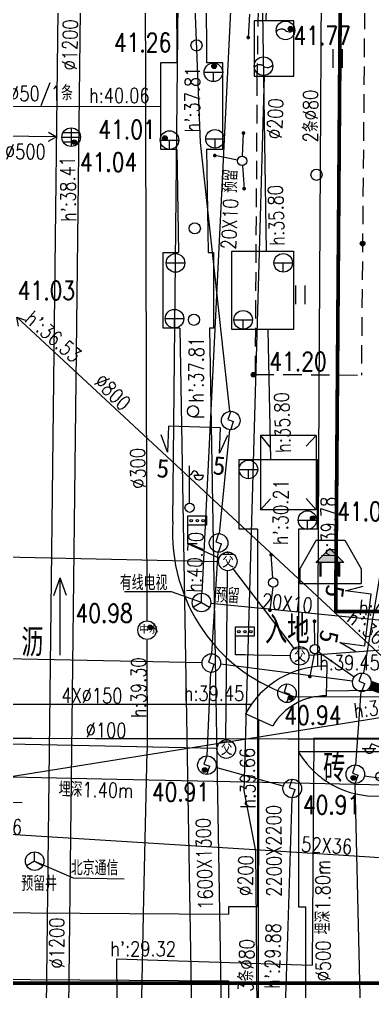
# Model space of a CAD drawing. Header units: inches. Extents: x 505347 to 508499, y 312634 to 313316.
# Drawn here: x 505722.8 to 505741.8, y 312872.7 to 312925 of the extents above; entities that cross this region are included whole.
import ezdxf
from ezdxf.enums import TextEntityAlignment as Align
from ezdxf.lldxf.tags import DXFTag

# ---------------------------------------------------------------- set-up
doc = ezdxf.new("R2010")
doc.units = ezdxf.units.IN
doc.header["$LTSCALE"] = 0.5
doc.header["$MEASUREMENT"] = 0
doc.linetypes.add('ACAD_ISO05W100', pattern=[33, 24, -3, 0, -3, 0, -3])
doc.linetypes.add('B1', pattern=[3, 2, -1])
for name, color, linetype in [('BJ02', 7, 'Continuous'), ('BJ03', 7, 'Continuous'), ('BJ04', 7, 'Continuous'), ('BJ05', 7, 'Continuous'), ('BJ08', 7, 'Continuous'), ('BJ09', 7, 'Continuous'), ('BJ10', 7, 'Continuous'), ('上水注记', 4, 'Continuous'), ('上水管线', 4, 'Continuous'), ('中水井', 151, 'Continuous'), ('中水注记', 151, 'Continuous'), ('中水管线', 151, 'Continuous'), ('中水高程表', 151, 'Continuous'), ('公安交通井', 163, 'Continuous'), ('公安交通管线', 163, 'Continuous'), ('报亭', 7, 'Continuous'), ('污水注记', 247, 'Continuous'), ('污水管线', 247, 'Continuous'), ('污水高程表', 247, 'Continuous'), ('热力井', 40, 'Continuous'), ('热力注记', 40, 'Continuous'), ('热力管线', 40, 'Continuous'), ('热力高程表', 40, 'Continuous'), ('照明井', 193, 'Continuous'), ('照明管线', 193, 'Continuous'), ('燃气井', 6, 'Continuous'), ('燃气注记', 6, 'Continuous'), ('燃气管线', 6, 'Continuous'), ('电信井(北京通信)', 3, 'Continuous'), ('电信井权属', 7, 'Continuous'), ('电信井（TV有线电视）', 3, 'Continuous'), ('电信断面图及编号', 3, 'Continuous'), ('电信注记', 3, 'Continuous'), ('电信管线', 3, 'Continuous'), ('电信高程表', 3, 'Continuous'), ('电力井', 1, 'Continuous'), ('电力注记', 1, 'Continuous'), ('电力管线', 1, 'Continuous'), ('电力高程表', 1, 'Continuous'), ('道路红线', 1, 'Continuous'), ('雨水井', 34, 'Continuous'), ('雨水注记', 34, 'Continuous'), ('雨水管线', 34, 'Continuous'), ('雨水高程表', 34, 'Continuous')]:
    doc.layers.add(name, color=color, linetype=linetype)
doc.styles.add('HZ', font='simplex.shx', dxfattribs={"bigfont": 'hztxt'})
doc.styles.get("Standard").update_dxf_attribs({"font": 'txt.shx', "bigfont": 'hztxt.shx'})
doc.styles.add('粗等线', font='simhei.ttf')
doc.linetypes.add('1157', pattern='A,15,-3,[138,ltypeshp.shx,S=1,R=0,X=-0.5,Y=-0.5],-2,0', length=20)
tags = doc.linetypes.add('DL', pattern='A,15,-4.925,[130,ltypeshp.shx,S=0.5,R=330,X=-0.15,Y=0.433],0,[130,ltypeshp.shx,S=0.4,R=90,X=0,Y=0],-0.15,[130,ltypeshp.shx,S=0.5,R=150,X=0,Y=-0.433],-4.925,15', length=40).pattern_tags.tags
tags[32:33] = [DXFTag(74, 4), DXFTag(75, 0), DXFTag(340, '0'), DXFTag(46, 1.0), DXFTag(50, 0.0), DXFTag(44, 0.0), DXFTag(45, 0.0)]
tags[30:31] = [DXFTag(74, 4), DXFTag(75, 0), DXFTag(340, '0'), DXFTag(46, 1.0), DXFTag(50, 0.0), DXFTag(44, 0.0), DXFTag(45, 0.0)]
tags[4:5] = [DXFTag(74, 4), DXFTag(75, 0), DXFTag(340, '0'), DXFTag(46, 1.0), DXFTag(50, 0.0), DXFTag(44, 0.0), DXFTag(45, 0.0)]
tags = doc.linetypes.add('DX', pattern='A,15,-5,[130,ltypeshp.shx,S=1,R=330,X=0,Y=0],-5,15', length=40).pattern_tags.tags
tags[16:17] = [DXFTag(74, 4), DXFTag(75, 0), DXFTag(340, '0'), DXFTag(46, 1.0), DXFTag(50, 0.0), DXFTag(44, 0.0), DXFTag(45, 0.0)]
tags[14:15] = [DXFTag(74, 4), DXFTag(75, 0), DXFTag(340, '0'), DXFTag(46, 1.0), DXFTag(50, 0.0), DXFTag(44, 0.0), DXFTag(45, 0.0)]
tags[4:5] = [DXFTag(74, 4), DXFTag(75, 0), DXFTag(340, '0'), DXFTag(46, 1.0), DXFTag(50, 0.0), DXFTag(44, 0.0), DXFTag(45, 0.0)]
tags = doc.linetypes.add('SS', pattern='A,15,-1.9,[130,ltypeshp.shx,S=1,R=330,X=0,Y=0],-1.2,[130,ltypeshp.shx,S=1,R=330,X=0,Y=0],-1.9,15', length=35).pattern_tags.tags
tags[24:25] = [DXFTag(74, 4), DXFTag(75, 0), DXFTag(340, '0'), DXFTag(46, 1.0), DXFTag(50, 0.0), DXFTag(44, 0.0), DXFTag(45, 0.0)]
tags[22:23] = [DXFTag(74, 4), DXFTag(75, 0), DXFTag(340, '0'), DXFTag(46, 1.0), DXFTag(50, 0.0), DXFTag(44, 0.0), DXFTag(45, 0.0)]
tags[4:5] = [DXFTag(74, 4), DXFTag(75, 0), DXFTag(340, '0'), DXFTag(46, 1.0), DXFTag(50, 0.0), DXFTag(44, 0.0), DXFTag(45, 0.0)]
tags = doc.linetypes.add('TRQZ', pattern='A,15,[130,ltypeshp.shx,S=0.6,R=0,X=0,Y=0],-2.5,[133,ltypeshp.shx,S=0.05,R=0,X=0,Y=0],-2.5,[130,ltypeshp.shx,S=0.6,R=0,X=0,Y=0],15', length=35).pattern_tags.tags
tags[28:29] = [DXFTag(74, 4), DXFTag(75, 0), DXFTag(340, '0'), DXFTag(46, 1.0), DXFTag(50, 0.0), DXFTag(44, 0.0), DXFTag(45, 0.0)]

# ---------------------------------------------------------------- blocks, each defined once
blk = doc.blocks.new('B5461')
for q in [(-0.866025, -0.5), (0, 1), (0.866025, -0.5)]:
    blk.add_line((0, 0), q)
blk.add_circle((0, 0), 1)
blk = doc.blocks.new('B8003')
at = {"color": 0}
for p, q in [((0, 3), (2, 3)), ((0, 0), (0, 3)), ((2, 3), (2, 2)), ((2, 2), (0, 2)), ((1, 0), (0, 0))]:
    blk.add_line(p, q, dxfattribs=at)
for centre in [(0.36, 2.49), (1.02, 2.49), (1.65, 2.49)]:
    blk.add_circle(centre, 0.135)
blk = doc.blocks.new('BC026')
for p, q in [((0, 0.5), (0, 4.5)), ((0, 3.5), (0.19, 3.6)), ((0.19, 3.6), (0.39, 3.9)), ((0.39, 3.9), (0.49, 4)), ((0.49, 4), (0.69, 3.9)), ((0.49, 3.5), (1.49, 3.5)), ((0.69, 3.9), (0.89, 3.6)), ((0.89, 3.6), (0.99, 3.5))]:
    blk.add_line(p, q)
blk.add_circle((0, 0), 0.5)
blk.add_arc((0.99, 3.5), 0.5, 179, 0)
blk = doc.blocks.new('BC028')
for p, q in [((0, 0.5), (0, 4.5)), ((-0.99, 3.5), (-1.19, 3)), ((0, 3.1), (-0.99, 3.5)), ((0, 3.1), (1, 3.5)), ((1, 3.5), (1.2, 3)), ((-1.98, 3), (-0.49, 3)), ((0.5, 3), (2, 3))]:
    blk.add_line(p, q)
blk.add_circle((0, 0), 0.5)
for centre in [(-1.19, 3), (1.25, 3)]:
    blk.add_arc(centre, 0.5, 179, 0)
blk = doc.blocks.new('BC112')
for p, q in [((-0.49, -0.99), (-0.49, 1.01)), ((0.51, -0.99), (0.51, 1.01))]:
    blk.add_line(p, q)
blk = doc.blocks.new('BC102')
at = {"linetype": 'Continuous', "lineweight": 0}
blk.add_circle((0, 0), 0.6, dxfattribs=at)
blk = doc.blocks.new('BT')
blk.add_hatch(color=0).paths.add_polyline_path([(0.003, 1.495), (-0.747, 0.745), (0.747, 0.745)])
at = {"color": 0}
for p, q in [((-0.747, 0.745), (0.003, 1.495)), ((0.003, 1.495), (0.747, 0.745)), ((0.747, 0.745), (-0.747, 0.745))]:
    blk.add_line(p, q, dxfattribs=at)
at = {"color": 0, "lineweight": 40}
for p, q in [((-0.497, 0.745), (-0.497, 0)), ((0.497, 0.745), (0.497, 0))]:
    blk.add_line(p, q, dxfattribs=at)
blk = doc.blocks.new('B8211')
blk.add_hatch(color=256).paths.add_polyline_path([(0.25, 0, 1), (-0.25, 0, 1)])
blk.add_circle((0, 0), 0.25)
blk = doc.blocks.new('JT')
at = {"layer": '公安交通井'}
blk.add_circle((0, 0), 0.5, dxfattribs=at)
at = {"layer": '公安交通井', "width": 0.8}
blk.add_text('交', height=0.8, dxfattribs=at).set_placement((-0.304, -0.335, -50.185))
blk = doc.blocks.new('B545')
for p, q in [((-1, 0), (1, 0)), ((0, -1), (0, 0))]:
    blk.add_line(p, q)
blk.add_circle((0, 0), 1)
blk = doc.blocks.new('B549')
blk.add_circle((0, 0), 1)
blk = doc.blocks.new('B547')
at = {"linetype": 'Continuous'}
for p, q in [((0, 1), (-0.31427, 0.111111)), ((-0.31427, 0.111111), (0.31427, -0.111111)), ((0, -1), (0.31427, -0.111111))]:
    blk.add_line(p, q, dxfattribs=at)
blk.add_circle((0, 0), 1)
blk = doc.blocks.new('B544')
blk.add_circle((0, 0), 1)
for centre, start, end in [((-0.42626, -0.547489), 52.096665, 144.305826), ((0.42626, 0.547489), 232.096665, 324.305826)]:
    blk.add_arc(centre, 0.69386, start, end)
blk = doc.blocks.new('B5422')
at = {"linetype": 'Continuous'}
for p, q in [((-1, 0), (1, 0)), ((-0.866025, 0.5), (0.866025, 0.5)), ((0, 1), (0, -1)), ((-0.866025, -0.5), (0.866025, -0.5))]:
    blk.add_line(p, q, dxfattribs=at)
blk.add_circle((0, 0), 1, dxfattribs=at)

msp = doc.modelspace()

# ---------------------------------------------------------------- linework, layer by layer
msp.add_line((505751.241, 312949.362), (505741.351, 312889.833, 40.96))
at = {"color": 1, "const_width": 0.2}
msp.add_lwpolyline([(505740.326, 312955.899), (505739.861, 312893.145), (505825.11, 312893.145)], dxfattribs=at)
at = {"const_width": 0.5}
msp.add_lwpolyline([(505744.499, 312888.196), (505741.74, 312889.173)], dxfattribs=at)
at = {"layer": 'BJ02', "elevation": 41.153}
for points in [[(505735.807, 312902.628), (505735.807, 312898.628)], [(505738.807, 312902.628), (505735.807, 312902.628)], [(505735.807, 312902.628), (505736.305, 312902.002)], [(505738.807, 312902.628), (505738.262, 312902.043)], [(505738.81, 312902.628), (505738.81, 312898.628)], [(505735.807, 312898.628), (505736.343, 312899.222)], [(505738.807, 312898.628), (505738.275, 312899.226)], [(505738.807, 312898.628), (505735.807, 312898.628)]]:
    msp.add_lwpolyline(points, dxfattribs=at)
at = {"layer": 'BJ04', "linetype": 'Continuous', "flags": 128}
msp.add_lwpolyline([(505731.093, 312897.993), (505731.589, 312947.019), (505731.649, 312947.515), (505732.021, 312948.704), (505732.684, 312949.76), (505733.395, 312950.461), (505734.46, 312951.108), (505735.167, 312951.358), (505735.969, 312951.502), (505741.335, 312951.687)], dxfattribs=at)
at = {"layer": 'BJ04', "linetype": 'B1', "elevation": 41.262}
for points in [[(505735.639, 312921.644), (505735.954, 312944.389)], [(505735.535, 312905.915), (505735.639, 312921.644)]]:
    msp.add_lwpolyline(points, dxfattribs=at)
at = {"layer": 'BJ04', "linetype": 'B1'}
msp.add_lwpolyline([(505735.954, 312944.389), (505741.546, 312940.493), (505741.243, 312905.877)], dxfattribs=at)
at = {"layer": 'BJ04', "linetype": 'B1', "elevation": 41.262, "flags": 128}
msp.add_lwpolyline([(505735.535, 312905.915), (505741.243, 312905.877)], dxfattribs=at)
at = {"layer": 'BJ04', "linetype": 'Continuous'}
for points in [[(505731.093, 312897.993, 0.351534), (505737.662, 312888.565)], [(505737.837, 312885.61, 0.076822), (505738.919, 312884.342, 0.052003), (505739.738, 312883.785)], [(505739.738, 312883.785, 0.135921), (505742.224, 312883.222)]]:
    msp.add_lwpolyline(points, format="xyb", dxfattribs=at)
for points in [[(505737.662, 312888.565), (505750, 312888.575)], [(505737.837, 312885.61), (505750, 312885.607)]]:
    msp.add_lwpolyline(points, dxfattribs=at)
at = {"layer": 'BJ05', "linetype": 'DL'}
for points in [[(505735.214, 312925.296), (505735.151, 312924.047)], [(505734.832, 312917.655), (505734.894, 312918.904)], [(505734.574, 312917.453), (505733.347, 312917.693)], [(505734.838, 312917.156), (505734.93, 312915.91)], [(505736.476, 312894.957), (505736.384, 312896.204)], [(505738.734, 312891.374), (505738.719, 312892.624)], [(505738.692, 312890.878), (505738.469, 312889.648)]]:
    msp.add_lwpolyline(points, dxfattribs=at)
at = {"layer": 'BJ05', "linetype": 'DL', "const_width": 0.1}
for points in [[(505735.201, 312924.047, 1), (505735.101, 312924.047, 1)], [(505734.844, 312918.904, 1), (505734.944, 312918.904, 1)], [(505733.397, 312917.693, 1), (505733.297, 312917.693, 1)], [(505734.98, 312915.91, 1), (505734.88, 312915.91, 1)], [(505736.334, 312896.204, 1), (505736.434, 312896.204, 1)], [(505738.669, 312892.624, 1), (505738.769, 312892.624, 1)], [(505738.419, 312889.648, 1), (505738.519, 312889.648, 1)]]:
    msp.add_lwpolyline(points, format="xyb", close=True, dxfattribs=at)
at = {"layer": 'BJ05', "linetype": 'Continuous'}
msp.add_lwpolyline([(505736.466, 312894.459), (505736.321, 312893.218)], dxfattribs=at)
at = {"layer": 'BJ05', "linetype": 'Continuous', "const_width": 0.1}
msp.add_lwpolyline([(505736.371, 312893.218, 1), (505736.271, 312893.218, 1)], format="xyb", close=True, dxfattribs=at)
at = {"layer": 'BJ05', "linetype": 'DL'}
for centre in [(505734.82, 312917.406), (505738.736, 312891.124)]:
    msp.add_circle(centre, 0.25, dxfattribs=at)
at = {"layer": 'BJ05', "linetype": 'Continuous'}
msp.add_circle((505736.495, 312894.708), 0.25, dxfattribs=at)
at = {"layer": 'BJ09', "linetype": 'Continuous', "flags": 128}
msp.add_lwpolyline([(505732.173, 312903.635), (505732.773, 312903.635)], dxfattribs=at)
at = {"layer": 'BJ09', "linetype": 'Continuous'}
for centre in [(505732.364, 312923.619), (505732.271, 312913.775), (505732.224, 312908.852), (505732.178, 312903.93)]:
    msp.add_circle(centre, 0.3, dxfattribs=at)
at = {"layer": '上水管线', "linetype": 'SS', "ltscale": 0.6}
for points in [[(505717.369, 312886.337), (505723.514, 312886.327)], [(505723.514, 312886.327), (505726.903, 312886.322)], [(505726.903, 312886.322), (505733.813, 312886.311)], [(505733.813, 312886.311), (505737.274, 312886.305)], [(505737.274, 312886.305), (505744.785, 312886.293)]]:
    msp.add_lwpolyline(points, dxfattribs=at)
at = {"layer": '中水管线', "linetype": 'SS', "ltscale": 0.6}
for points, elevation in [([(505729.64, 312919.314), (505729.555, 312955.899)], 39.687), ([(505729.702, 312892.656), (505729.64, 312919.314)], 39.687), ([(505729.693, 312891.609), (505729.698, 312885.627)], 40.98)]:
    msp.add_lwpolyline(points, dxfattribs=dict(at, elevation=elevation))
for points in [[(505729.532, 312877.712), (505729.698, 312885.627)], [(505715.369, 312884.409), (505723.215, 312884.236)], [(505723.215, 312884.236), (505728.067, 312884.13)], [(505728.067, 312884.13), (505737.667, 312883.919)], [(505737.682, 312883.919), (505745.725, 312883.743)], [(505729.233, 312863.463), (505729.532, 312877.712)]]:
    msp.add_lwpolyline(points, dxfattribs=at)
at = {"layer": '公安交通管线'}
for points in [[(505733.585, 312896.027), (505731.899, 312896.791)], [(505707.232, 312896.416), (505733.539, 312895.833)], [(505733.951, 312886.267), (505734.033, 312895.323)], [(505734.339, 312895.43), (505737.627, 312891.149)], [(505738.424, 312890.792), (505746.997, 312891.428)], [(505737.431, 312890.765), (505734.462, 312890.823)], [(505733.448, 312885.778), (505720.56, 312886.039)]]:
    msp.add_lwpolyline(points, dxfattribs=at)
at = {"layer": '报亭'}
for points, elevation in [([(505738.813, 312896.991), (505737.929, 312895.455)], 42.796), ([(505738.813, 312896.991), (505740.345, 312896.991)], 42.796), ([(505740.345, 312896.991), (505741.229, 312895.455)], 42.796), ([(505737.929, 312895.455), (505737.929, 312894.655)], 39.685), ([(505741.229, 312895.455), (505741.229, 312894.655)], 39.685), ([(505737.929, 312894.655), (505741.229, 312894.655)], 39.685)]:
    msp.add_lwpolyline(points, dxfattribs=dict(at, elevation=elevation))
at = {"layer": '污水管线'}
for points in [[(505722.778, 312908.508), (505722.682, 312908.997), (505723.154, 312908.837)], [(505742.89, 312890.242), (505722.682, 312908.997)]]:
    msp.add_lwpolyline(points, dxfattribs=at)
at = {"layer": '热力管线'}
for points in [[(505731.149, 312955.899), (505731.305, 312922.673)], [(505732.749, 312955.899), (505732.905, 312922.681)], [(505736.141, 312912.544), (505735.471, 312955.899)], [(505731.305, 312922.677), (505730.43, 312922.677), (505730.43, 312918.036), (505731.305, 312918.036)], [(505732.905, 312918.036), (505733.78, 312918.036), (505733.78, 312922.677), (505732.905, 312922.677)], [(505708.393, 312920.337), (505730.43, 312920.357)], [(505731.305, 312918.023), (505731.399, 312912.467)], [(505732.905, 312918.036), (505732.999, 312912.467)], [(505731.468, 312908.406), (505730.569, 312908.406), (505730.569, 312912.467), (505731.399, 312912.467)], [(505732.999, 312912.467), (505733.281, 312912.467), (505733.281, 312908.406), (505733.068, 312908.406)], [(505731.468, 312908.406), (505732.16, 312867.541)], [(505733.068, 312908.406), (505733.76, 312867.568)], [(505736.364, 312901.326), (505736.224, 312908.333)], [(505735.656, 312897.577), (505734.653, 312897.577), (505734.653, 312901.326), (505738.86, 312901.326), (505738.86, 312897.577), (505737.856, 312897.577)], [(505735.656, 312897.577), (505735.656, 312877.253)], [(505737.856, 312897.577), (505737.856, 312877.253)], [(505547.518, 312878.123), (505734.094, 312876.864)], [(505735.656, 312877.253), (505734.094, 312877.253), (505734.094, 312876.864)], [(505737.856, 312877.253), (505738.241, 312877.253), (505738.241, 312869.582), (505738.241, 312869.582)], [(505547.085, 312874.526), (505734.094, 312873.264)], [(505734.094, 312873.264), (505734.094, 312869.582), (505734.368, 312869.582)]]:
    msp.add_lwpolyline(points, dxfattribs=at)
msp.add_lwpolyline([(505734.26, 312912.544), (505737.586, 312912.544), (505737.586, 312908.333), (505734.26, 312908.333)], close=True, dxfattribs=at)
at = {"layer": '照明管线'}
for points in [[(505734.153, 312903.925), (505732.58, 312918.392), (505732.036, 312932.111)], [(505733.603, 312897.338), (505734.158, 312902.932)], [(505733.194, 312890.873), (505733.524, 312896.342)], [(505732.665, 312890.386), (505709.65, 312890.852)], [(505738.941, 312890.98), (505740.86, 312889.627)], [(505740.772, 312889.403), (505733.66, 312890.312)], [(505732.946, 312885.376), (505733.142, 312889.877)], [(505740.952, 312884.89), (505741.234, 312888.841)], [(505737.037, 312883.755), (505733.406, 312884.745)], [(505741.41, 312884.313), (505742.179, 312884.19), (505773.956, 312883.864), (505786.258, 312883.456)], [(505741.426, 312861.797), (505740.914, 312883.893)], [(505737.504, 312883.125), (505737.259, 312875.659)], [(505737.259, 312875.659), (505736.627, 312856.342)]]:
    msp.add_lwpolyline(points, dxfattribs=at)
at = {"layer": '燃气管线', "linetype": 'TRQZ', "ltscale": 0.5}
for p, q in [((505736.518, 312939.859), (505736.093, 312924.946)), ((505736.008, 312921.969), (505734.91, 312883.509)), ((505734.91, 312883.509), (505735.54, 312880.249)), ((505735.54, 312880.249), (505735.57, 312876.405)), ((505735.57, 312876.405), (505735.62, 312870.099))]:
    msp.add_line(p, q, dxfattribs=at)
at = {"layer": '燃气管线'}
msp.add_lwpolyline([(505735.463, 312921.969), (505737.612, 312921.969), (505737.612, 312924.946), (505735.463, 312924.946)], close=True, dxfattribs=at)
at = {"layer": '燃气管线', "elevation": 40.851}
msp.add_lwpolyline([(505738.675, 312886.337), (505738.593, 312874.109)], dxfattribs=at)
at = {"layer": '燃气管线', "linetype": 'TRQZ', "ltscale": 0.5}
msp.add_lwpolyline([(505754.901, 312886.296), (505738.675, 312886.337)], dxfattribs=at)
for points, elevation in [([(505728.052, 312874.446), (505738.593, 312874.109)], 40.913), ([(505728.052, 312874.446), (505728.733, 312791.96)], 41.082)]:
    msp.add_lwpolyline(points, dxfattribs=dict(at, elevation=elevation))
at = {"layer": '电信井权属'}
for points, elevation in [([(505732.632, 312893.632), (505731.012, 312894.217), (505728.494, 312894.217)], 40.931), ([(505718.811, 312881.369), (505720.391, 312882.887), (505722.975, 312882.868)], 40.861), ([(505723.647, 312879.714), (505725.726, 312878.818), (505728.466, 312878.764)], 81.773)]:
    msp.add_lwpolyline(points, dxfattribs=dict(at, elevation=elevation))
at = {"layer": '电信断面图及编号'}
for points in [[(505734.028, 312902.629), (505733.602, 312901.681), (505733.648, 312903.035), (505730.851, 312903.128), (505730.804, 312901.732), (505730.458, 312902.653)], [(505740.983, 312890.966), (505740.08, 312891.478), (505741.423, 312891.307), (505741.779, 312894.082), (505740.392, 312894.26), (505741.342, 312894.518)]]:
    msp.add_lwpolyline(points, dxfattribs=at)
at = {"layer": '电信管线', "elevation": 41.227}
for points in [[(505734.835, 312938.617), (505732.657, 312894.132)], [(505733.132, 312893.601), (505744.333, 312892.478)]]:
    msp.add_lwpolyline(points, dxfattribs=at)
at = {"layer": '电信管线', "linetype": 'DX'}
for points in [[(505744.497, 312887.793), (505732.239, 312885.833)], [(505732.239, 312885.833), (505721.811, 312884.165)], [(505736.341, 312880.259), (505719.42, 312881.323)], [(505750.687, 312879.356), (505736.341, 312880.259)]]:
    msp.add_lwpolyline(points, dxfattribs=at)
at = {"layer": '电力管线', "linetype": 'DL', "elevation": -41.236}
for points in [[(505739.16, 312941.979), (505738.957, 312904.81)], [(505738.957, 312904.81), (505738.877, 312890.188)]]:
    msp.add_lwpolyline(points, dxfattribs=at)
at = {"layer": '电力管线', "linetype": 'DL'}
for points in [[(505739.381, 312890.206, 0.279377), (505735.006, 312887.649)], [(505739.355, 312888.606, 0.270279), (505736.467, 312886.983)]]:
    msp.add_lwpolyline(points, format="xyb", dxfattribs=at)
for points in [[(505739.381, 312890.206), (505739.355, 312888.606)], [(505739.36, 312888.873), (505748.971, 312889.017)], [(505720.518, 312888.155), (505735.331, 312888.168)], [(505736.467, 312886.983), (505735.006, 312887.649)], [(505735.695, 312887.336), (505735.676, 312871.628)]]:
    msp.add_lwpolyline(points, dxfattribs=at)
at = {"layer": '道路红线'}
for p, q in [((505740.326, 312955.899), (505739.861, 312893.145)), ((505739.861, 312893.145), (505825.11, 312893.145))]:
    msp.add_line(p, q, dxfattribs=at)
at = {"layer": '道路红线', "linetype": 'ACAD_ISO05W100', "const_width": 0.2}
msp.add_lwpolyline([(505720.312, 312873.145), (505825.11, 312873.145)], dxfattribs=at)
at = {"layer": '雨水管线', "elevation": -42.236}
for points in [[(505725.095, 312955.899), (505724.911, 312927.047), (505724.219, 312867.283)], [(505726.295, 312955.899), (505726.111, 312927.036), (505725.419, 312867.269)]]:
    msp.add_lwpolyline(points, dxfattribs=at)
at = {"layer": '雨水管线'}
for points in [[(505724.816, 312918.695), (505717.364, 312918.791)], [(505724.391, 312918.955), (505724.816, 312918.695), (505724.378, 312918.455)], [(505724.684, 312894.015), (505725.026, 312894.955)], [(505725.368, 312894.015), (505725.026, 312894.955)], [(505725.026, 312890.806), (505725.026, 312894.955)]]:
    msp.add_lwpolyline(points, dxfattribs=at)

# ---------------------------------------------------------------- block references
at = {"layer": 'BJ03', "linetype": 'Continuous', "xscale": 0.5, "yscale": 0.5, "zscale": 0.5}
for name, p in [('BC026', (505731.994, 312898.738)), ('B8003', (505731.899, 312896.791, 41.106)), ('B8003', (505734.462, 312890.823, 40.928)), ('BC028', (505742.275, 312884.271))]:
    msp.add_blockref(name, p, dxfattribs=at)
at = {"layer": 'BJ08', "xscale": 0.5, "yscale": 0.5, "zscale": 0.5}
for p in [(505737.429, 312924.516, 41.774), (505733.312, 312922.501, 41.264), (505725.779, 312918.413, 41.041), (505730.661, 312918.635, 41.008), (505741.31, 312912.952, 41.16), (505735.435, 312905.896, 41.201), (505738.625, 312898.173, 41.082), (505729.87, 312892.293, 40.98), (505737.432, 312888.502, 40.94), (505732.808, 312884.624, 40.908), (505740.812, 312884.192, 40.908)]:
    msp.add_blockref('B8211', p, dxfattribs=at)
at = {"layer": 'BJ09', "linetype": 'Continuous', "xscale": 0.5, "yscale": 0.5, "zscale": 0.5}
for name, p in [('BC112', (505739.974, 312922.912)), ('BC102', (505738.826, 312916.657)), ('BC112', (505737.963, 312910.191))]:
    msp.add_blockref(name, p, dxfattribs=at)
at = {"layer": '中水井', "xscale": 0.5, "yscale": 0.5, "zscale": 0.5}
msp.add_blockref('B549', (505729.703, 312892.144, 39.687), dxfattribs=at)
at = {"layer": '公安交通井'}
for p in [(505734.048, 312895.847), (505737.919, 312890.761), (505733.967, 312885.746)]:
    msp.add_blockref('JT', p, dxfattribs=at)
at = {"layer": '报亭'}
msp.add_blockref('BT', (505739.544, 312895.04), dxfattribs=at)
at = {"layer": '热力井', "linetype": 'Continuous', "xscale": 0.5, "yscale": 0.5, "zscale": 0.5}
for p in [(505733.274, 312922.174, 41.223), (505730.912, 312918.526, 41.223), (505733.36, 312918.591, 41.223), (505731.234, 312911.913), (505737.034, 312911.919), (505731.177, 312908.914), (505734.876, 312908.848), (505735.159, 312900.8, 41.223), (505738.338, 312898.073, 41.223)]:
    msp.add_blockref('B545', p, dxfattribs=at)
at = {"layer": '照明井', "linetype": 'Continuous', "xscale": 0.5, "yscale": 0.5, "zscale": 0.5}
for p in [(505734.207, 312903.428, 41.153), (505733.554, 312896.84, 41.119), (505733.164, 312890.375, 40.931), (505741.269, 312889.339, 40.96), (505732.924, 312884.876, 40.908), (505740.917, 312884.392, 40.908), (505737.52, 312883.623, 40.851)]:
    msp.add_blockref('B547', p, dxfattribs=at)
at = {"layer": '燃气井', "linetype": 'Continuous', "xscale": 0.5, "yscale": 0.5, "zscale": 0.5}
for p in [(505737.157, 312924.43, 41.774), (505735.973, 312922.506, 41.266)]:
    msp.add_blockref('B544', p, dxfattribs=at)
at = {"layer": '电信井(北京通信)', "linetype": 'Continuous', "xscale": 0.5, "yscale": 0.5, "zscale": 0.5}
msp.add_blockref('B5461', (505723.647, 312879.714, 81.773), dxfattribs=at)
at = {"layer": '电信井（TV有线电视）', "linetype": 'Continuous', "xscale": 0.5, "yscale": 0.5, "zscale": 0.5}
msp.add_blockref('B5461', (505732.632, 312893.632, 40.931), dxfattribs=at)
at = {"layer": '电力井', "linetype": 'Continuous', "xscale": 0.5, "yscale": 0.5, "zscale": 0.5}
msp.add_blockref('B547', (505737.237, 312888.75, 40.94), dxfattribs=at)
at = {"layer": '雨水井', "linetype": 'Continuous', "xscale": 0.5, "yscale": 0.5, "zscale": 0.5}
msp.add_blockref('B5422', (505725.613, 312918.684, 41.041), dxfattribs=at)

# ---------------------------------------------------------------- texts
at = {"layer": 'BJ08', "style": 'HZ', "width": 0.8}
for s, p in [('41.26', (505727.918, 312923.273, 41.264)), ('41.77', (505737.588, 312923.65, 41.774)), ('41.01', (505727.079, 312918.594, 41.008)), ('41.04', (505726.088, 312916.838, 41.041)), ('41.03', (505722.737, 312909.928, 41.035)), ('41.20', (505736.287, 312906.107, 41.201)), ('41.08', (505739.942, 312898.039, 41.082)), ('40.98', (505725.847, 312892.563, 40.98)), ('40.94', (505737.091, 312887.064, 40.94)), ('40.91', (505729.956, 312882.935, 40.908)), ('40.91', (505738.094, 312882.247, 40.908))]:
    msp.add_text(s, height=1, dxfattribs=at).set_placement(p)
at = {"layer": 'BJ10', "linetype": 'Continuous', "style": 'HZ', "width": 0.8}
for s, p in [('入地', (505736.047, 312891.413)), ('沥', (505722.932, 312890.726, 40.881)), ('砖', (505739.183, 312883.974, 40.908))]:
    msp.add_text(s, height=1.5, dxfattribs=at).set_placement(p)
at = {"layer": '上水注记', "style": 'HZ', "width": 0.8}
msp.add_text('%%c100', height=0.8, rotation=358.9053, dxfattribs=at).set_placement((505726.39, 312886.38))
at = {"layer": '中水井'}
msp.add_text('中水', height=0.4, dxfattribs=at).set_placement((505729.284, 312891.963, -50.185))
at = {"layer": '中水注记', "style": 'HZ', "width": 0.8}
for s, rotation, p in [('%%C300', 91.3333, (505729.636, 312899.766)), ('埋深1.40m', 358.9406, (505724.934, 312883.187))]:
    msp.add_text(s, height=0.8, rotation=rotation, dxfattribs=at).set_placement(p)
at = {"layer": '中水高程表', "style": 'HZ', "width": 0.8}
msp.add_text('h:39.30', height=0.8, rotation=90, dxfattribs=at).set_placement((505729.645, 312887.417))
at = {"layer": '污水注记', "style": 'HZ', "width": 0.8}
msp.add_text('%%c800', height=0.8, rotation=314.2865, dxfattribs=at).set_placement((505726.799, 312905.461))
at = {"layer": '污水高程表', "style": 'HZ', "width": 0.8}
for s, rotation, p in [("h':36.53", 318.9345, (505723.059, 312908.805)), ("h':36.77", 321.4522, (505740.385, 312892.664))]:
    msp.add_text(s, height=0.8, rotation=rotation, dxfattribs=at).set_placement(p)
at = {"layer": '热力注记', "style": 'HZ', "width": 0.8}
for s, rotation, p in [('%%c100/1条%%c50/1条', 0.8825, (505718.294, 312920.553)), ('2200X2200', 90.2979, (505736.947, 312877.8)), ('1600X1300', 91.6961, (505733.26, 312877.112))]:
    msp.add_text(s, height=0.8, rotation=rotation, dxfattribs=at).set_placement(p)
at = {"layer": '热力高程表', "style": 'HZ', "width": 0.8}
for s, rotation, p in [("h':37.81", 89.7587, (505732.531, 312918.94)), ('h:35.80', 91.9742, (505737.113, 312912.853)), ("h':37.81", 89.7587, (505732.742, 312904.396)), ('h:35.80', 91.9742, (505737.445, 312901.704)), ("h':30.21", 89.4251, (505737.285, 312896.727)), ("h':29.88", 88.8186, (505736.83, 312872.833))]:
    msp.add_text(s, height=0.8, rotation=rotation, dxfattribs=at).set_placement(p)
for s, p in [('h:40.06', (505726.575, 312920.528)), ("h':29.32", (505727.717, 312874.594))]:
    msp.add_text(s, height=0.8, dxfattribs=at).set_placement(p)
at = {"layer": '燃气注记', "style": 'HZ', "width": 0.8}
for rotation, p in [(87.6144, (505736.6, 312919.674)), (89.0491, (505735.003, 312878.936))]:
    msp.add_text('%%c200', height=0.8, rotation=rotation, dxfattribs=at).set_placement(p, align=Align.MIDDLE)
for s, p in [('埋深1.80m', (505739.568, 312875.768)), ('%%c500', (505739.585, 312873.244))]:
    msp.add_text(s, height=0.8, rotation=90.0905, dxfattribs=at).set_placement(p)
at = {"layer": '电信井权属', "linetype": 'Continuous', "style": 'HZ', "width": 0.8}
for s, p in [('有线电视', (505728.235, 312894.297, 40.931)), ('北京通信', (505725.596, 312878.95, 81.773))]:
    msp.add_text(s, height=0.8, dxfattribs=at).set_placement(p)
at = {"layer": '电信断面图及编号', "style": '粗等线'}
for rotation, p in [(357.6781, (505730.559, 312900.85)), (355.9187, (505733.589, 312901)), (262.3008, (505739.814, 312894.232)), (260.5414, (505739.5, 312891.792))]:
    msp.add_text('5', height=1, rotation=rotation, dxfattribs=at).set_placement(p, align=Align.MIDDLE)
at = {"layer": '电信注记', "linetype": '1157', "style": 'HZ', "width": 0.8}
for s, rotation, p in [('预留', 87.3085, (505734.547, 312915.658)), ('20X10', 87.3085, (505734.483, 312912.62)), ('预留', 357.4099, (505733.383, 312893.638)), ('20X10', 354.3173, (505735.851, 312893.337))]:
    msp.add_text(s, height=0.8, rotation=rotation, dxfattribs=at).set_placement(p)
at = {"layer": '电信注记', "style": 'HZ', "width": 0.8}
msp.add_text('52X36', height=0.8, rotation=356.9656, dxfattribs=at).set_placement((505737.985, 312880.226))
msp.add_text('预留井', height=0.8, dxfattribs=at).set_placement((505722.93, 312878.108, -42.236))
at = {"layer": '电信高程表', "style": 'HZ', "width": 0.8}
for s, rotation, p in [('h:40.70', 87.643, (505732.611, 312894.156)), ('h:40.37', 355.4226, (505741.071, 312892.987)), ('h:38.82', 7.0175, (505740.873, 312887.412)), ('h:39.76', 357.0934, (505719.691, 312881.305))]:
    msp.add_text(s, height=0.8, rotation=rotation, dxfattribs=at).set_placement(p)
at = {"layer": '电力注记', "style": 'HZ', "width": 0.8}
for s, rotation, p in [('2条%%C80', 90, (505738.907, 312918.402)), ('4X%%c150', 359.5918, (505725.081, 312888.237)), ('3条%%c80', 88.3779, (505735.405, 312872.672))]:
    msp.add_text(s, height=0.8, rotation=rotation, dxfattribs=at).set_placement(p)
at = {"layer": '电力高程表', "style": 'HZ', "width": 0.8}
for s, p in [('h:39.78', (505739.903, 312896.074)), ('h:39.66', (505735.543, 312882.551))]:
    msp.add_text(s, height=0.8, rotation=90.8565, dxfattribs=at).set_placement(p)
for p in [(505738.971, 312889.991), (505731.673, 312888.341)]:
    msp.add_text('h:39.45', height=0.8, dxfattribs=at).set_placement(p)
at = {"layer": '雨水注记', "linetype": 'Continuous', "style": 'HZ', "width": 0.8}
msp.add_text('%%C1200', height=0.8, rotation=89.0628, dxfattribs=at).set_placement((505725.926, 312922.271, -42.236))
at = {"layer": '雨水注记', "style": 'HZ', "width": 0.8}
msp.add_text('%%C500', height=0.8, dxfattribs=at).set_placement((505722.049, 312917.5))
msp.add_text('%%c1200', height=0.8, rotation=90.1982, dxfattribs=at).set_placement((505725.248, 312873.934))
at = {"layer": '雨水高程表', "style": 'HZ', "width": 0.8}
msp.add_text("h':38.41", height=0.8, rotation=91.3132, dxfattribs=at).set_placement((505725.885, 312914.135))

doc.saveas('drawing.dxf')
